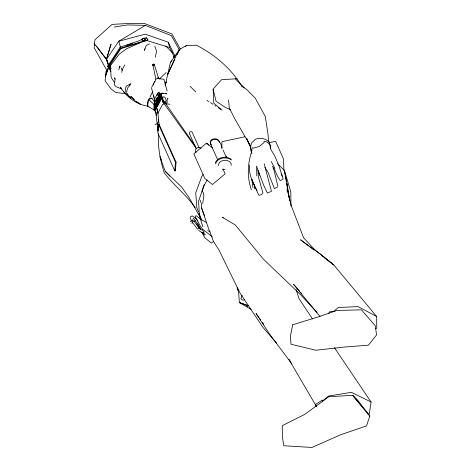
<?xml version="1.0" encoding="UTF-8"?>
<svg xmlns="http://www.w3.org/2000/svg" width="471" height="471" viewBox="0 0 471 471"><rect width="100%" height="100%" fill="white"/><g stroke="black" fill="none" stroke-linecap="round" stroke-linejoin="round"><path stroke-width="0.71" d="M126.764 91.698L127.564 87.995L130.096 85.045L130.231 84.138L126.393 85.975L125.221 88.978L126.028 92.522L128.018 94.176M218.45 165.657C218.208 158.833 231.391 158.397 231.267 165.35M158.015 131.215C157.29 122.389 155.459 113.658 155.277 104.85M153.976 110.043L153.999 104.35L148.336 99.334L147.452 103.961L147.641 106.081L154.258 110.067L156.066 112.928L156.572 115.548M221.829 148.606L221.935 141.706L244.896 136.767M154.258 110.067L154.376 104.456L155.283 104.126L153.999 104.35L155.277 103.261M158.568 133.782C157.573 147.034 160.299 160.146 164.226 172.733C173.64 185.315 186.333 194.8 195.259 207.776M157.661 94.176L157.679 93.723L157.084 95.219M157.573 94.017L157.473 94.536L157.455 94.147M157.579 128.33L159.074 124.226L158.492 124.291L157.82 132.957L174.8 170.92L175.389 170.855L176.06 162.195L159.074 124.226L157.72 111.562M174.8 170.92L175.477 162.26L158.492 124.291M163.096 101.76L163.048 102.254L196.378 148.518M164.514 102.472L164.562 101.977L195.712 146.781M146.263 38.298L146.316 37.78L143.938 38.351M146.316 37.78L147.87 39.276L146.887 40.559L120.811 48.666L108.636 67.065L105.486 76.237L108.648 67.07L107.924 65.987L120.146 47.159L139.322 40.724L143.343 38.492M121.806 72.469L122.083 69.926L124.738 64.921M152.928 65.139L153.205 64.203L154.147 64.109L158.639 78.392M152.969 64.927L153.046 65.41M151.521 87.953L154.665 100.629M154.3 64.815L154.223 64.339M165.486 84.857L165.462 85.104M147.641 106.081L148.453 99.375L151.898 98.086L154.9 102.684M249.624 165.156C248.394 174.017 252.797 182.825 257.025 190.402M270.242 148.495L270.748 145.115L266.433 141.665L264.119 141.223L264.025 142.566L259.05 146.605L253.115 148.177L252.162 147.717L251.402 151.491L251.838 152.757M156.06 105.769L160.593 97.114M157.379 106.47L161.2 98.739L160.199 93.299M334.41 347.639L371.071 402.046L369.252 413.921L367.892 414.421M196.525 223.678L196.631 224.078M165.568 83.856L170.431 62.46L179.533 49.378L186.54 45.457L196.519 45.251C215.011 54.771 231.444 68.737 242.165 86.705M202.707 203.466C202.942 199.474 205.362 194.664 202.424 191.22M237.49 287.316L237.131 288.611L238.62 291.938L239.38 302.547L251.072 309.347M155.206 57.291L156.637 51.268L154.859 46.229M129.531 85.775L130.326 83.232M118.763 69.873L120.028 66.034L119.151 67.853M201.918 191.191L204.32 184.42M242.112 295.299L240.893 298.696L242.606 300.157L244.526 299.803M328.829 313.274L329.317 311.926L333.645 311.131M215.418 162.613C217.785 156.784 226.386 155.824 231.126 159.263M215.506 163.831C217.508 157.55 226.539 156.366 231.42 159.928M152.94 64.933L153.263 64.486M153.328 65.498L153.028 64.774M154.241 64.969L154.105 64.38M153.216 84.556L153.787 83.862M174.9 59.175L167.794 74.194L175.453 57.097L179.533 49.378L177.061 54.601M165.191 84.356L166.11 82.425M149.919 97.326L152.681 91.562M147.87 39.276L146.887 40.559L169.701 47.542L174.447 57.138M166.451 81.742L165.115 83.926M165.233 84.097L165.816 82.984M151.691 87.323L155.83 79.517M157.761 93.582L157.826 93.87M157.862 93.388L157.95 93.641M158.185 95.896L159.498 93.429M158.191 95.919L159.693 93.234L159.163 93.046L159.233 92.287L158.197 93.075L158.115 92.74L154.977 98.133L154.376 101.271L154.229 102.319L156.278 108.03L156.631 108.077M156.307 100.6L159.852 93.917M155.889 103.184L157.55 100.058M159.204 96.932L160.199 95.054L159.834 95.048L160.311 95.884L155.954 104.097M155.53 104.356L160.222 95.513M156.808 102.089L159.074 97.821M160.405 96.314L155.789 105.439L160.493 96.685L159.987 95.483M161.1 98.727L160.947 98.292L156.784 106.34L160.952 98.045M158.15 112.675L162.524 104.521L164.391 103.655M167.888 98.792L168 98.457M157.273 106.246L161.223 98.881M193.181 218.579L193.387 218.203M145.168 48.748L144.22 50.45L146.245 45.463L149.519 43.909M207.193 179.887L204.067 185.521L198.585 201.123L199.363 215.559L202.877 226.792M160.994 93.635L160.841 94.553L162.695 101.707L163.343 102.707M203.178 174.299L201.694 176.725L195.753 192.727L196.807 207.77L198.409 211.773M167.682 98.539L167.134 99.934A10.727 7.083 27.9 0 0 167.252 102.59L167.04 102.978L165.109 102.784M190.537 221.235L190.708 221.841M191.467 220.499L192.822 222.477M192.863 219.669C191.827 219.58 194.823 222.777 194.046 221.04M108.142 66.741L120.435 48.213L146.94 40.047M159.757 79.116L161.082 77.35L166.234 72.599M246.945 306.774L248.005 305.638L239.38 302.547L248.005 305.638M170.431 62.46L171.909 60.894M185.533 46.517L186.54 45.457M153.128 64.704L153.781 64.221M155.083 81.324L154.676 82.184M225.65 157.114L226.716 156.113M333.862 311.349L338.319 307.528L358.066 306.609L376.641 316.5L376.776 328.199L375.446 328.717M322.411 401.192L328.475 396.082L351.437 392.331L371.071 402.046M191.656 221.211L192.816 220.293M194.217 221.641L195.388 220.546L193.775 218.674M198.809 228.288L197.649 229.206L192.227 222.212M203.101 232.951L204.267 232.026L202.047 229.966M213.669 241.382L211.503 243.095L204.932 237.908L201.794 232.174M153.817 83.92L153.322 85.045M156.531 78.386L158.227 77.845L159.092 78.751M179.433 50.114L171.403 35.666L145.345 25.375L118.774 41.242L106.493 59.228L108.407 66.187L110.685 70.768M262.7 193.711L259.91 195.23L258.75 195.047L255.141 187.134M277.967 186.822L274.387 188.606L268.093 172.516L264.955 167.376M110.862 71.545L108.648 67.07L108.106 67.206L107.894 66.429L108.407 66.187L107.924 65.987M153.452 64.468L154.247 64.427M206.239 143.885L207.729 143.737L208.753 145.309M148.336 99.334L151.898 98.086M140.364 42.584L126.469 48.837L119.169 54.2L105.904 71.657L105.08 80.794L111.056 88.925L115.695 92.416L122.419 93.352L125.298 93.187M155.024 124.527L157.767 123.543M126.593 45.493L132.687 43.45M198.709 224.932L198.014 224.437M157.308 78.268L157.626 78.192M269.247 142.636L275.653 141.406L283.442 158.821L283.913 170.549M114.206 27.03L127.5 24.939L145.345 25.375M175.477 162.26L176.06 162.195M237.166 78.734L221.594 79.676L213.169 88.972L213.752 103.155L222.053 110.084M225.132 169.425L222.377 169.183M153.776 64.25L154.117 64.303M157.361 78.398L163.926 79.305L167.093 91.027M155.554 103.814L155.065 103.426L155.489 103.808L160.122 95.083L159.504 93.452M160.264 96.296L160.911 97.921M148.889 106.252C138.945 105.327 129.496 99.275 123.537 91.386M192.127 223.301L191.709 223.066M161.995 93.099L166.746 93.611M163.355 93.482L161.777 93.352L161.188 94.047L163.372 102.054M165.28 93.694L166.811 93.859M165.08 103.726L169.89 104.25M121.689 88.984L116.096 86.711L114.747 85.245C113.694 82.749 115.872 80.235 114.647 77.809L115.101 79.016M153.999 104.35L154.376 104.456L155.265 109.902M223.46 217.561L222.059 217.172L235.241 224.914L263.395 259.156L300.828 294.952L317.095 312.514M174.953 55.967L168.224 42.213L145.121 34.153L118.774 41.242L120.499 47.542M230.708 109.737L225.344 107.417L215.983 101.124L213.186 89.384M202.583 233.145L198.662 230.278M205.368 234.44L202.024 232.315M207.717 230.596L210.231 231.962M206.716 222.695L201.612 219.786L198.939 213.11M206.993 100.341L208.788 101.524M210.584 102.713L212.98 104.291M214.776 105.48L215.971 106.269M218.367 107.847L220.764 109.431M136.419 101.512L140.588 104.356L135.477 101.236L130.767 96.302L134.235 99.722M308.717 245.98L300.533 239.786L321.316 254.899L333.839 264.996L376.641 316.5M309.883 246.863L313.974 249.96M322.152 256.153L323.324 257.036M324.49 257.92L325.661 258.803M326.827 259.692L328.581 261.016M329.747 261.9L333.839 264.996L314.116 249.071L303.636 237.843L291.525 206.504L287.546 191.132L286.992 183.802L284.39 170.402L277.619 163.702M201.164 229.459L197.755 226.221L194.446 221.711M201.653 219.992L196.489 215.918C195.606 215.2 194.794 216.866 195.653 217.484L200.599 226.616L202.524 229.1M202.689 229.236L212.445 236.942M202.448 233.38L204.655 235.123M195.748 91.91L190.025 86.205M269.647 142.642C266.156 138.45 260.545 137.326 255.523 139.151L252.009 142.495L251.019 144.709L250.319 149.048L251.832 153.481M212.48 147.9L206.498 143.131L193.805 153.829L204.826 178.432L212.433 184.502L225.132 173.799L223.048 169.148M127.435 94.465L130.938 98.698L129.39 96.284M121.312 88.189L120.27 87.217L125.103 93.617L128.012 95.548L126.216 93.823M194.923 220.728L196.937 222.812M161.294 159.328L159.963 156.725L165.18 171.197L181.824 187.27L189.189 197.849L200.469 217.867M243.407 87.482L241.335 85.398L247.157 89.985L255.217 98.103L265.314 116.496L268.058 134.624L268.411 139.746L270.919 149.56L274.999 156.425L279.45 167.134L282.1 176.195M165.757 45.928L172.527 52.946M235.282 78.781L244.155 88.059M197.738 220.558L194.458 217.319L192.109 215.889L190.331 216.913L190.154 217.567L191.138 220.31M165.18 171.197L169.919 176.225M201.082 148.353C198.738 145.486 193.381 149.448 196.148 152.463M299.727 291.384L293.474 284.201L320.015 316.471M300.686 292.491L301.652 293.592M114.659 82.855L111.168 77.456L110.567 67.724M276.718 343.229L262.783 327.162L239.721 292.579L219.015 250.083L213.551 241.605L208.388 228.058L201.594 207.999L201.458 203.072M197.302 225.003L196.76 224.296M222.141 147.941C221.111 143.814 218.456 137.815 213.163 139.734C211.367 140.187 209.571 142.183 210.661 144.055L217.732 159.869M210.961 144.108C207.099 139.216 217.967 136.355 219.203 141.5M210.661 144.055L211.261 144.774M312.52 318.967L299.038 298.685L296.171 289.594M96.502 46.24L107.147 60.518M198.038 224.037L197.69 223.56M291.896 363.889L270.489 335.429L256.041 313.515L260.669 320.003M290.737 361.963L289.017 359.608L316.347 406.308M262.353 322.364L263.619 324.13M272.391 166.181L274.434 169.118L277.248 175.701L279.968 180.393L280.51 180.493L283.177 179.092L281.658 173.94M199.074 226.009L201.182 229.877M250.507 146.281L234.605 118.421L229.265 107.8L228.582 100.011M107.017 70.697L94.224 47.824L94.43 43.562L94.954 39.758L112.057 24.41L126.911 23.55L144.691 23.591L171.909 33.936L180.352 49.125M271.166 161.459L275.011 168.447M197.879 224.926L200.163 229.153M197.749 225.338L199.127 227.899M249.889 145.039L246.48 138.197L250.872 148.13M107.894 66.429L108.842 68.342M107.782 61.842L106.499 59.222L96.49 46.264L95.036 44.981L94.43 43.562L95.024 45.01M238.261 289.088L238.879 290.371M272.98 168.012L274.104 170.414L277.796 185.939M197.561 223.342L197.443 223.024M223.024 149.919L226.563 157.826M199.121 147.794L192.08 132.074C191.179 130.867 188.724 132.11 189.383 133.546L194.37 144.679M194.959 145.992L196.13 148.612M174.788 169.525L175.389 170.855M251.432 149.395L251.991 150.667C247.528 163.16 246.886 177.308 251.414 189.825M121.171 67.818L122.313 70.42M251.926 179.374L254.864 186.781M162.937 101.718L163.054 102.024M219.192 141.353L219.504 142.165M201.594 207.999L204.585 215.865M108.089 63.703L106.505 59.205L108.094 63.697M259.639 175.277L256.554 166.098L256.819 175.86M262.971 193.128L258.273 176.56L258.079 170.278L263.577 185.009L267.387 193.016L271.431 191.35L264.178 163.755M155.707 111.656L156.066 112.928M200.163 200.169L200.829 202.512M168.224 42.213L169.701 47.542M120.146 47.159L120.435 48.213M161.282 95.307L162.572 100.294M156.019 105.869L158.044 113.682M156.99 108.277L157.485 110.214M157.332 94.795L157.32 94.406L157.161 95.071L157.155 94.718M153.681 95.325L154.176 97.468M155.96 79.64L152.875 64.845M286.38 181.841L284.39 170.402L290.801 191.891L290.96 206.145M286.633 183.272L286.88 184.697M287.127 186.127L289.618 200.422M316.141 406.402L315.764 404.236L322.411 400.073L322.635 401.492M289.694 200.363L286.992 183.802L287.022 185.268M251.873 179.369L252.921 187.546M157.379 122.566L157.561 124.727M157.744 126.887L158.05 130.496M254.422 184.709L254.723 188.871M287.08 188.936L287.116 191.138M158.633 119.281L158.656 122.183M144.532 38.728A1.631 1.036 -20.9 0 1 145.021 40.112A1.631 1.036 -20.9 0 1 142.854 40.912A1.631 1.036 -20.9 0 1 142.372 39.523M162.848 97.173C161.718 101.606 168.359 104.356 165.345 98.027A1.796 1.189 27.9 0 0 165.044 97.574L164.432 97.156A1.931 1.278 27.9 0 0 163.455 96.838L162.848 97.173M292.726 324.79L290.419 335.923L291.013 344.248L315.911 350.23L344.189 347.074L368.422 345.184L376.582 334.922L375.252 325.767L361.422 309.847L336.918 310.448L319.079 316.642L292.726 324.79M111.009 44.168L106.493 59.228L111.009 44.168M369.817 415.964L366.544 425.866L340.604 434.786L311.973 447.45L283.76 445.749L282.406 436.729L282.259 425.654L304.743 414.392L328.811 396.741L352.608 395.31L356.906 399.308L369.817 415.964L352.608 395.31L369.817 415.964M157.532 97.132L155.189 101.477L157.538 97.156M157.002 103.396L157.049 103.702L157.002 103.396M174.77 57.109L173.381 56.808L174.782 57.091M110.985 68.389L109.702 65.769L110.985 68.383M143.066 40.429A1.631 1.036 -20.9 0 0 145.074 38.734A1.631 1.036 -20.9 0 0 142.477 38.734A1.631 1.036 -20.9 0 0 143.066 40.429"/></g></svg>
